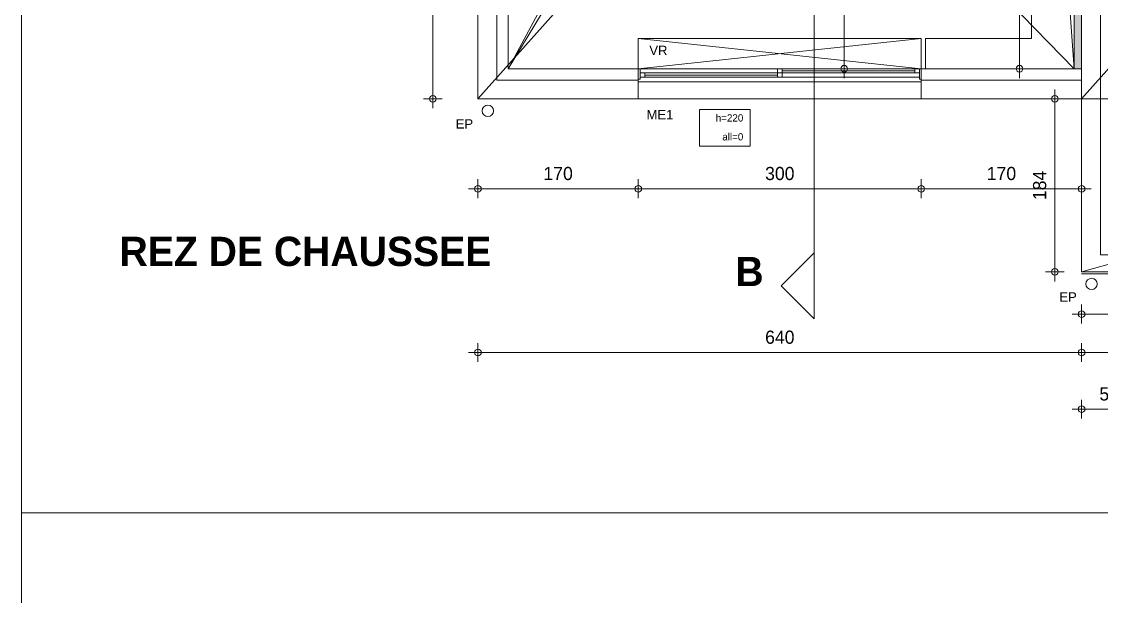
# Model space of a CAD drawing. Header units: metres. Extents: x 1.8 to 61.8, y -53.3 to -11.3.
# Drawn here: x 1.76 to 13.21, y -29.08 to -22.98 of the extents above; entities that cross this region are included whole.
import ezdxf
from ezdxf.enums import TextEntityAlignment as Align
from ezdxf.lldxf.tags import DXFTag

# ---------------------------------------------------------------- set-up
doc = ezdxf.new("R2010")
doc.units = ezdxf.units.M
doc.header["$MEASUREMENT"] = 0
for name, color, linetype in [('Calque commun', 7, 'Continuous'), ('Calque100', 7, 'Continuous'), ('Calque5', 7, 'Continuous'), ('Cotations', 7, 'Continuous'), ('Textes', 7, 'Continuous')]:
    doc.layers.add(name, color=color, linetype=linetype)
doc.styles.add('Arial14', font='arial.ttf', dxfattribs={"height": 0.098961})
doc.styles.add('Century Gothic12', font='GOTHIC.TTF', dxfattribs={"height": 0.077575})
doc.styles.add('Century Gothic18', font='GOTHIC.TTF', dxfattribs={"height": 0.139636})
doc.styles.add('Century Gothic8', font='GOTHICB.TTF', dxfattribs={"height": 0.31023})
tags = doc.linetypes.add('DASHDOT2', pattern=[0.5, 0.25, -0.125, 0, -0.125]).pattern_tags.tags
tags[10:11] = [DXFTag(74, 4), DXFTag(75, 0), DXFTag(340, '0'), DXFTag(46, 1.0), DXFTag(50, 0.0), DXFTag(44, 0.0), DXFTag(45, 0.0)]
tags[8:9] = [DXFTag(74, 4), DXFTag(75, 0), DXFTag(340, '0'), DXFTag(46, 1.0), DXFTag(50, 0.0), DXFTag(44, 0.0), DXFTag(45, 0.0)]
tags[6:7] = [DXFTag(74, 4), DXFTag(75, 0), DXFTag(340, '0'), DXFTag(46, 1.0), DXFTag(50, 0.0), DXFTag(44, 0.0), DXFTag(45, 0.0)]
tags[4:5] = [DXFTag(74, 4), DXFTag(75, 0), DXFTag(340, '0'), DXFTag(46, 1.0), DXFTag(50, 0.0), DXFTag(44, 0.0), DXFTag(45, 0.0)]
tags = doc.linetypes.add('DOT2', pattern=[0.125, 0, -0.125]).pattern_tags.tags
tags[6:7] = [DXFTag(74, 4), DXFTag(75, 0), DXFTag(340, '0'), DXFTag(46, 1.0), DXFTag(50, 0.0), DXFTag(44, 0.0), DXFTag(45, 0.0)]
tags[4:5] = [DXFTag(74, 4), DXFTag(75, 0), DXFTag(340, '0'), DXFTag(46, 1.0), DXFTag(50, 0.0), DXFTag(44, 0.0), DXFTag(45, 0.0)]
tags = doc.linetypes.add('HIDDEN2', pattern=[0.1875, 0.125, -0.0625]).pattern_tags.tags
tags[6:7] = [DXFTag(74, 4), DXFTag(75, 0), DXFTag(340, '0'), DXFTag(46, 1.0), DXFTag(50, 0.0), DXFTag(44, 0.0), DXFTag(45, 0.0)]
tags[4:5] = [DXFTag(74, 4), DXFTag(75, 0), DXFTag(340, '0'), DXFTag(46, 1.0), DXFTag(50, 0.0), DXFTag(44, 0.0), DXFTag(45, 0.0)]

# ---------------------------------------------------------------- blocks, each defined once
blk = doc.blocks.new('Block51939')
at = {"layer": 'Calque commun', "color": 7, "linetype": 'Continuous', "lineweight": 18}
blk.add_line((13.002, -25.635), (13.002, -16.635), dxfattribs=at)
at = {"layer": 'Calque commun', "color": 7, "linetype": 'Continuous', "lineweight": 9}
for p, q in [((13.202, -25.435), (13.202, -16.835)), ((13.322, -25.315), (13.322, -16.955))]:
    blk.add_line(p, q, dxfattribs=at)
blk = doc.blocks.new('Block51941')
at = {"layer": 'Calque commun', "color": 7, "linetype": 'Continuous', "lineweight": 9}
for p, q in [((13.322, -25.335), (14.802, -25.335)), ((17.802, -25.335), (19.282, -25.335)), ((13.202, -25.455), (14.802, -25.455)), ((17.802, -25.455), (19.402, -25.455))]:
    blk.add_line(p, q, dxfattribs=at)
at = {"layer": 'Calque commun', "color": 7, "linetype": 'Continuous', "lineweight": 18}
for p, q in [((13.002, -25.655), (14.802, -25.655)), ((17.802, -25.655), (19.602, -25.655))]:
    blk.add_line(p, q, dxfattribs=at)
blk = doc.blocks.new('Block52154')
at = {"layer": 'Calque commun', "color": 7, "linetype": 'Continuous', "lineweight": 18}
blk.add_line((6.602, -14.8), (6.602, -23.8), dxfattribs=at)
at = {"layer": 'Calque commun', "color": 7, "linetype": 'Continuous', "lineweight": 9}
for p, q in [((6.802, -15), (6.802, -23.6)), ((6.922, -15.12), (6.922, -23.48))]:
    blk.add_line(p, q, dxfattribs=at)
blk = doc.blocks.new('Block52155')
at = {"layer": 'Calque commun', "color": 7, "linetype": 'Continuous', "lineweight": 9}
for p, q in [((6.922, -23.48), (8.302, -23.48)), ((11.302, -23.48), (13.002, -23.48)), ((13.002, -23.48), (13.002, -23.8)), ((6.802, -23.6), (8.302, -23.6)), ((11.302, -23.6), (13.002, -23.6))]:
    blk.add_line(p, q, dxfattribs=at)
at = {"layer": 'Calque commun', "color": 7, "linetype": 'Continuous', "lineweight": 18}
for p, q in [((6.602, -23.8), (8.302, -23.8)), ((11.302, -23.8), (13.002, -23.8))]:
    blk.add_line(p, q, dxfattribs=at)
blk = doc.blocks.new('new129')
at = {"layer": 'Calque commun', "color": 5, "linetype": 'Continuous', "lineweight": 9}
blk.add_arc((0, 0), 0.5, 0, 359.9994, dxfattribs=at)
blk = doc.blocks.new('new130')
at = {"layer": 'Calque commun', "color": 5, "linetype": 'Continuous', "lineweight": 9}
blk.add_arc((0, 0), 0.5, 0, 359.9994, dxfattribs=at)
blk = doc.blocks.new('DimLine52239')
at = {"layer": 'Calque commun', "color": 5, "linetype": 'Continuous', "lineweight": 9}
for p, q in [((6.602, -26.389, 0), (6.602, -26.589, 0)), ((13.002, -26.389, 0), (13.002, -26.589, 0)), ((6.602, -26.489, 0), (6.502, -26.489, 0)), ((6.602, -26.489, 0), (13.002, -26.489, 0)), ((13.002, -26.489, 0), (13.102, -26.489, 0))]:
    blk.add_line(p, q, dxfattribs=at)
at = {"layer": 'Calque commun', "color": 5, "linetype": 'Continuous', "lineweight": 9, "xscale": 0.07000000029802322, "yscale": 0.07000000029802322, "zscale": 0.07000000029802322}
for name, p in [('new129', (6.602, -26.489, 0)), ('new130', (13.002, -26.489, 0))]:
    blk.add_blockref(name, p, dxfattribs=at)
at = {"layer": 'Calque commun', "color": 5, "linetype": 'Continuous', "lineweight": 9, "style": 'Century Gothic18'}
blk.add_text('640', height=0.1396, dxfattribs=at).set_placement((9.802, -26.439, 0), align=Align.BOTTOM_CENTER)
blk = doc.blocks.new('new131')
at = {"layer": 'Calque commun', "color": 5, "linetype": 'Continuous', "lineweight": 9}
blk.add_arc((0, 0), 0.5, 0, 359.9994, dxfattribs=at)
blk = doc.blocks.new('new132')
at = {"layer": 'Calque commun', "color": 5, "linetype": 'Continuous', "lineweight": 9}
blk.add_arc((0, 0), 0.5, 0, 359.9994, dxfattribs=at)
blk = doc.blocks.new('DimLine52247')
at = {"layer": 'Calque commun', "color": 5, "linetype": 'Continuous', "lineweight": 9}
for p, q in [((13.002, -26.389, 0), (13.002, -26.589, 0)), ((19.602, -26.589, 0), (19.602, -26.389, 0)), ((13.002, -26.489, 0), (12.902, -26.489, 0)), ((13.002, -26.489, 0), (19.602, -26.489, 0)), ((19.602, -26.489, 0), (19.702, -26.489, 0))]:
    blk.add_line(p, q, dxfattribs=at)
at = {"layer": 'Calque commun', "color": 5, "linetype": 'Continuous', "lineweight": 9, "xscale": 0.07000000029802322, "yscale": 0.07000000029802322, "zscale": 0.07000000029802322}
for name, p in [('new131', (13.002, -26.489, 0)), ('new132', (19.602, -26.489, 0))]:
    blk.add_blockref(name, p, dxfattribs=at)
at = {"layer": 'Calque commun', "color": 5, "linetype": 'Continuous', "lineweight": 9, "style": 'Century Gothic18'}
blk.add_text('660', height=0.1396, dxfattribs=at).set_placement((16.302, -26.439, 0), align=Align.BOTTOM_CENTER)
blk = doc.blocks.new('new133')
at = {"layer": 'Calque commun', "color": 5, "linetype": 'Continuous', "lineweight": 9}
blk.add_arc((0, 0), 0.5, 0, 359.9994, dxfattribs=at)
blk = doc.blocks.new('new134')
at = {"layer": 'Calque commun', "color": 5, "linetype": 'Continuous', "lineweight": 9}
blk.add_arc((0, 0), 0.5, 0, 359.9994, dxfattribs=at)
blk = doc.blocks.new('DimLine52255')
at = {"layer": 'Calque commun', "color": 5, "linetype": 'Continuous', "lineweight": 9}
for p, q in [((6.124, -14.8, 0), (6.124, -14.7, 0)), ((6.224, -14.8, 0), (6.024, -14.8, 0)), ((6.124, -23.8, 0), (6.124, -14.8, 0)), ((6.224, -23.8, 0), (6.024, -23.8, 0)), ((6.124, -23.8, 0), (6.124, -23.9, 0))]:
    blk.add_line(p, q, dxfattribs=at)
at = {"layer": 'Calque commun', "color": 5, "linetype": 'Continuous', "lineweight": 9, "xscale": 0.07000000029802322, "yscale": 0.07000000029802322, "zscale": 0.07000000029802322, "rotation": 90}
for name, p in [('new134', (6.124, -14.8, 0)), ('new133', (6.124, -23.8, 0))]:
    blk.add_blockref(name, p, dxfattribs=at)
at = {"layer": 'Calque commun', "color": 5, "linetype": 'Continuous', "lineweight": 9, "style": 'Century Gothic18'}
blk.add_text('900', height=0.1396, rotation=90, dxfattribs=at).set_placement((6.074, -19.3, 0), align=Align.BOTTOM_CENTER)
blk = doc.blocks.new('new135')
at = {"layer": 'Calque commun', "color": 5, "linetype": 'Continuous', "lineweight": 9}
blk.add_arc((0, 0), 0.5, 0, 359.9994, dxfattribs=at)
blk = doc.blocks.new('new136')
at = {"layer": 'Calque commun', "color": 5, "linetype": 'Continuous', "lineweight": 9}
blk.add_arc((0, 0), 0.5, 0, 359.9994, dxfattribs=at)
blk = doc.blocks.new('DimLine52267')
at = {"layer": 'Calque commun', "color": 5, "linetype": 'Continuous', "lineweight": 9}
for p, q in [((8.302, -24.653), (8.302, -24.853)), ((11.302, -24.653), (11.302, -24.853)), ((8.302, -24.753), (8.202, -24.753)), ((8.302, -24.753), (11.302, -24.753)), ((11.302, -24.753), (11.402, -24.753))]:
    blk.add_line(p, q, dxfattribs=at)
at = {"layer": 'Calque commun', "color": 5, "linetype": 'Continuous', "lineweight": 9, "xscale": 0.07000000029802322, "yscale": 0.07000000029802322, "zscale": 0.07000000029802322}
for name, p in [('new135', (8.302, -24.753)), ('new136', (11.302, -24.753))]:
    blk.add_blockref(name, p, dxfattribs=at)
at = {"layer": 'Calque commun', "color": 5, "linetype": 'Continuous', "lineweight": 9, "style": 'Century Gothic18'}
blk.add_text('300', height=0.1396, dxfattribs=at).set_placement((9.802, -24.703), align=Align.BOTTOM_CENTER)
blk = doc.blocks.new('new137')
at = {"layer": 'Calque commun', "color": 5, "linetype": 'Continuous', "lineweight": 9}
blk.add_arc((0, 0), 0.5, 0, 359.9994, dxfattribs=at)
blk = doc.blocks.new('new138')
at = {"layer": 'Calque commun', "color": 5, "linetype": 'Continuous', "lineweight": 9}
blk.add_arc((0, 0), 0.5, 0, 359.9994, dxfattribs=at)
blk = doc.blocks.new('DimLine52275')
at = {"layer": 'Calque commun', "color": 5, "linetype": 'Continuous', "lineweight": 9}
for p, q in [((6.602, -24.653), (6.602, -24.853)), ((8.302, -24.653), (8.302, -24.853)), ((6.602, -24.753), (6.502, -24.753)), ((6.602, -24.753), (8.302, -24.753)), ((8.302, -24.753), (8.402, -24.753))]:
    blk.add_line(p, q, dxfattribs=at)
at = {"layer": 'Calque commun', "color": 5, "linetype": 'Continuous', "lineweight": 9, "xscale": 0.07000000105412503, "yscale": 0.07000000105412503, "zscale": 0.07000000029802322, "rotation": 0.008421292384308318}
for name, p in [('new137', (6.602, -24.753)), ('new138', (8.302, -24.753))]:
    blk.add_blockref(name, p, dxfattribs=at)
at = {"layer": 'Calque commun', "color": 5, "linetype": 'Continuous', "lineweight": 9, "style": 'Century Gothic18'}
blk.add_text('170', height=0.1396, rotation=0.0084, dxfattribs=at).set_placement((7.452, -24.703), align=Align.BOTTOM_CENTER)
blk = doc.blocks.new('new139')
at = {"layer": 'Calque commun', "color": 5, "linetype": 'Continuous', "lineweight": 9}
blk.add_arc((0, 0), 0.5, 0, 359.9994, dxfattribs=at)
blk = doc.blocks.new('new140')
at = {"layer": 'Calque commun', "color": 5, "linetype": 'Continuous', "lineweight": 9}
blk.add_arc((0, 0), 0.5, 0, 359.9994, dxfattribs=at)
blk = doc.blocks.new('DimLine52283')
at = {"layer": 'Calque commun', "color": 5, "linetype": 'Continuous', "lineweight": 9}
for p, q in [((11.302, -24.653), (11.302, -24.853)), ((13.002, -24.653), (13.002, -24.853)), ((11.302, -24.753), (11.202, -24.753)), ((11.302, -24.753), (13.002, -24.753)), ((13.002, -24.753), (13.102, -24.753))]:
    blk.add_line(p, q, dxfattribs=at)
at = {"layer": 'Calque commun', "color": 5, "linetype": 'Continuous', "lineweight": 9, "xscale": 0.07000000105440485, "yscale": 0.07000000105440485, "zscale": 0.07000000029802322, "rotation": -0.008422850479484262}
for name, p in [('new139', (11.302, -24.753)), ('new140', (13.002, -24.753))]:
    blk.add_blockref(name, p, dxfattribs=at)
at = {"layer": 'Calque commun', "color": 5, "linetype": 'Continuous', "lineweight": 9, "style": 'Century Gothic18'}
blk.add_text('170', height=0.1396, rotation=359.9916, dxfattribs=at).set_placement((12.152, -24.703), align=Align.BOTTOM_CENTER)
blk = doc.blocks.new('new149')
at = {"layer": 'Calque commun', "color": 5, "linetype": 'Continuous', "lineweight": 9}
blk.add_arc((0, 0), 0.5, 0, 359.9994, dxfattribs=at)
blk = doc.blocks.new('new150')
at = {"layer": 'Calque commun', "color": 5, "linetype": 'Continuous', "lineweight": 9}
blk.add_arc((0, 0), 0.5, 0, 359.9994, dxfattribs=at)
blk = doc.blocks.new('DimLine52323')
at = {"layer": 'Calque commun', "color": 5, "linetype": 'Continuous', "lineweight": 9}
for p, q in [((13.002, -25.982), (13.002, -26.182)), ((14.802, -25.982), (14.802, -26.182)), ((13.002, -26.082), (12.902, -26.082)), ((13.002, -26.082), (14.802, -26.082)), ((14.802, -26.082), (14.902, -26.082))]:
    blk.add_line(p, q, dxfattribs=at)
at = {"layer": 'Calque commun', "color": 5, "linetype": 'Continuous', "lineweight": 9, "xscale": 0.07000000029802322, "yscale": 0.07000000029802322, "zscale": 0.07000000029802322}
for name, p in [('new149', (13.002, -26.082)), ('new150', (14.802, -26.082))]:
    blk.add_blockref(name, p, dxfattribs=at)
at = {"layer": 'Calque commun', "color": 5, "linetype": 'Continuous', "lineweight": 9, "style": 'Century Gothic18'}
blk.add_text('180', height=0.1396, dxfattribs=at).set_placement((13.902, -26.032), align=Align.BOTTOM_CENTER)
blk = doc.blocks.new('new177')
at = {"layer": 'Calque commun', "color": 5, "linetype": 'Continuous', "lineweight": 9}
blk.add_arc((0, 0), 0.5, 0, 359.9994, dxfattribs=at)
blk = doc.blocks.new('new178')
at = {"layer": 'Calque commun', "color": 5, "linetype": 'Continuous', "lineweight": 9}
blk.add_arc((0, 0), 0.5, 0, 359.9994, dxfattribs=at)
blk = doc.blocks.new('DimLine52472')
at = {"layer": 'Calque commun', "color": 5, "linetype": 'Continuous', "lineweight": 9}
for p, q in [((12.818, -23.8), (12.618, -23.8)), ((12.718, -23.8), (12.718, -23.7)), ((12.718, -25.635), (12.718, -23.8)), ((12.818, -25.635), (12.618, -25.635)), ((12.718, -25.635), (12.718, -25.735))]:
    blk.add_line(p, q, dxfattribs=at)
at = {"layer": 'Calque commun', "color": 5, "linetype": 'Continuous', "lineweight": 9, "xscale": 0.07000000029802322, "yscale": 0.07000000029802322, "zscale": 0.07000000029802322, "rotation": 90}
for name, p in [('new178', (12.718, -23.8)), ('new177', (12.718, -25.635))]:
    blk.add_blockref(name, p, dxfattribs=at)
at = {"layer": 'Calque commun', "color": 5, "linetype": 'Continuous', "lineweight": 9, "style": 'Century Gothic18'}
blk.add_text('184', height=0.1396, rotation=90, dxfattribs=at).set_placement((12.668, -24.718), align=Align.BOTTOM_CENTER)
blk = doc.blocks.new('new285')
at = {"layer": 'Calque commun', "color": 5, "linetype": 'Continuous', "lineweight": 9}
blk.add_arc((0, 0), 0.5, 0, 359.9994, dxfattribs=at)
blk = doc.blocks.new('new286')
at = {"layer": 'Calque commun', "color": 5, "linetype": 'Continuous', "lineweight": 9}
blk.add_arc((0, 0), 0.5, 0, 359.9994, dxfattribs=at)
blk = doc.blocks.new('DimLine55365')
at = {"layer": 'Calque commun', "color": 5, "linetype": 'Continuous', "lineweight": 9}
for p, q in [((6.602, -26.389), (6.602, -26.589)), ((13.002, -26.389), (13.002, -26.589)), ((6.602, -26.489), (6.502, -26.489)), ((6.602, -26.489), (13.002, -26.489)), ((13.002, -26.489), (13.102, -26.489))]:
    blk.add_line(p, q, dxfattribs=at)
at = {"layer": 'Calque commun', "color": 5, "linetype": 'Continuous', "lineweight": 9, "extrusion": (0, 0, -1), "xscale": -0.07000000029802322, "yscale": -0.07000000029802322, "zscale": -0.07000000029802322, "rotation": -180}
for name, p in [('new285', (-6.602, -26.489)), ('new286', (-13.002, -26.489))]:
    blk.add_blockref(name, p, dxfattribs=at)
at = {"layer": 'Calque commun', "color": 5, "linetype": 'Continuous', "lineweight": 9, "style": 'Century Gothic18'}
blk.add_text('640', height=0.1396, dxfattribs=at).set_placement((9.802, -26.439), align=Align.BOTTOM_CENTER)
blk = doc.blocks.new('new289')
at = {"layer": 'Calque commun', "color": 5, "linetype": 'Continuous', "lineweight": 9}
blk.add_arc((0, 0), 0.5, 0, 359.9994, dxfattribs=at)
blk = doc.blocks.new('new290')
at = {"layer": 'Calque commun', "color": 5, "linetype": 'Continuous', "lineweight": 9}
blk.add_arc((0, 0), 0.5, 0, 359.9994, dxfattribs=at)
blk = doc.blocks.new('DimLine55383')
at = {"layer": 'Calque commun', "color": 5, "linetype": 'Continuous', "lineweight": 9}
for p, q in [((13.002, -26.589, 0), (13.002, -26.389, 0)), ((19.602, -26.389, 0), (19.602, -26.589, 0)), ((13.002, -26.489, 0), (12.902, -26.489, 0)), ((13.002, -26.489, 0), (19.602, -26.489, 0)), ((19.602, -26.489, 0), (19.702, -26.489, 0))]:
    blk.add_line(p, q, dxfattribs=at)
at = {"layer": 'Calque commun', "color": 5, "linetype": 'Continuous', "lineweight": 9, "extrusion": (0, 0, -1), "xscale": -0.07000000029802322, "yscale": -0.07000000029802322, "zscale": -0.07000000029802322, "rotation": -180}
for name, p in [('new289', (-13.002, -26.489, 0)), ('new290', (-19.602, -26.489, 0))]:
    blk.add_blockref(name, p, dxfattribs=at)
at = {"layer": 'Calque commun', "color": 5, "linetype": 'Continuous', "lineweight": 9, "style": 'Century Gothic18'}
blk.add_text('660', height=0.1396, dxfattribs=at).set_placement((16.302, -26.439, 0), align=Align.BOTTOM_CENTER)
blk = doc.blocks.new('fleche08')
at = {"layer": 'Calque100', "color": 6, "linetype": 'Continuous', "lineweight": 18}
mesh = blk.add_polyface(dxfattribs=at)
corners = [(-0.35, -0.35), (0, 0), (0.35, -0.35)]
mesh.append_faces([[corners[k] for k in face] for face in [(0, 1, 2)]], dxfattribs={"color": 6})
blk = doc.blocks.new('new291')
at = {"layer": 'Calque commun', "color": 5, "linetype": 'Continuous', "lineweight": 9}
blk.add_arc((0, 0), 0.5, 0, 359.9994, dxfattribs=at)
blk = doc.blocks.new('new292')
at = {"layer": 'Calque commun', "color": 5, "linetype": 'Continuous', "lineweight": 9}
blk.add_arc((0, 0), 0.5, 0, 359.9994, dxfattribs=at)
blk = doc.blocks.new('DimLine56832')
at = {"layer": 'Calque commun', "color": 5, "linetype": 'Continuous', "lineweight": 9}
for p, q in [((13.002, -26.991), (13.002, -27.191)), ((13.587, -26.991), (13.587, -27.191)), ((13.002, -27.091), (12.902, -27.091)), ((13.002, -27.091), (13.587, -27.091)), ((13.587, -27.091), (13.687, -27.091))]:
    blk.add_line(p, q, dxfattribs=at)
at = {"layer": 'Calque commun', "color": 5, "linetype": 'Continuous', "lineweight": 9, "xscale": 0.07000000029802322, "yscale": 0.07000000029802322, "zscale": 0.07000000029802322}
for name, p in [('new291', (13.002, -27.091)), ('new292', (13.587, -27.091))]:
    blk.add_blockref(name, p, dxfattribs=at)
at = {"layer": 'Calque commun', "color": 5, "linetype": 'Continuous', "lineweight": 9, "style": 'Century Gothic18'}
blk.add_text('59', height=0.1396, dxfattribs=at).set_placement((13.294, -27.041), align=Align.BOTTOM_CENTER)
blk = doc.blocks.new('xmodule1pd17')
at = {"layer": 'Calque commun', "color": 5, "linetype": 'Continuous', "lineweight": 9}
blk.add_arc((0, 0), 0.5, 0, 359.9994, dxfattribs=at)
blk = doc.blocks.new('xmodule1pd18')
at = {"layer": 'Calque commun', "color": 5, "linetype": 'Continuous', "lineweight": 9}
blk.add_arc((0, 0), 0.5, 0, 359.9994, dxfattribs=at)
blk = doc.blocks.new('DimLine53396-2')
at = {"layer": 'Calque commun', "color": 5, "linetype": 'Continuous', "lineweight": 9}
for p, q in [((10.384, -20.601), (10.584, -20.601)), ((10.484, -20.601), (10.484, -20.501)), ((10.484, -24.351), (10.484, -20.601)), ((10.584, -24.351), (10.384, -24.351)), ((10.484, -24.351), (10.484, -24.451))]:
    blk.add_line(p, q, dxfattribs=at)
at = {"layer": 'Calque commun', "color": 5, "linetype": 'Continuous', "lineweight": 9, "xscale": 0.07000000029802322, "yscale": 0.07000000029802322, "zscale": 0.07000000029802322, "rotation": 90}
for name, p in [('xmodule1pd18', (10.484, -20.601)), ('xmodule1pd17', (10.484, -24.351))]:
    blk.add_blockref(name, p, dxfattribs=at)
at = {"layer": 'Calque commun', "color": 5, "linetype": 'Continuous', "lineweight": 9, "style": 'Century Gothic18'}
blk.add_text('375', height=0.1396, rotation=89.9999, dxfattribs=at).set_placement((10.434, -22.476), align=Align.BOTTOM_CENTER)
blk = doc.blocks.new('xmodule1pd51')
at = {"layer": 'Calque commun', "color": 5, "linetype": 'Continuous', "lineweight": 9}
blk.add_arc((0, 0), 0.5, 0, 359.9994, dxfattribs=at)
blk = doc.blocks.new('xmodule1pd52')
at = {"layer": 'Calque commun', "color": 5, "linetype": 'Continuous', "lineweight": 9}
blk.add_arc((0, 0), 0.5, 0, 359.9994, dxfattribs=at)
blk = doc.blocks.new('DimLine55729-2')
at = {"layer": 'Calque commun', "color": 5, "linetype": 'Continuous', "lineweight": 9}
for p, q in [((12.344, -19.616), (12.344, -19.516)), ((12.444, -19.616), (12.244, -19.616)), ((12.344, -24.351), (12.344, -19.616)), ((12.444, -24.351), (12.244, -24.351)), ((12.344, -24.351), (12.344, -24.451))]:
    blk.add_line(p, q, dxfattribs=at)
at = {"layer": 'Calque commun', "color": 5, "linetype": 'Continuous', "lineweight": 9, "xscale": 0.07000000029802322, "yscale": 0.07000000029802322, "zscale": 0.07000000029802322, "rotation": 90}
for name, p in [('xmodule1pd52', (12.344, -19.616)), ('xmodule1pd51', (12.344, -24.351))]:
    blk.add_blockref(name, p, dxfattribs=at)
at = {"layer": 'Calque commun', "color": 5, "linetype": 'Continuous', "lineweight": 9, "style": 'Century Gothic18'}
blk.add_text('474', height=0.1396, rotation=90, dxfattribs=at).set_placement((12.294, -21.983), align=Align.BOTTOM_CENTER)
blk = doc.blocks.new('xmodule1pd73')
at = {"layer": 'Calque commun', "color": 8, "linetype": 'DOT2', "lineweight": 9}
for p, q in [((12.469, -22.871), (12.469, -24.032)), ((12.469, -24.032), (11.348, -24.032)), ((11.348, -24.032), (11.348, -24.352)), ((11.348, -24.352), (11.348, -24.032))]:
    blk.add_line(p, q, dxfattribs=at)
at = {"layer": 'Calque commun', "color": 21, "linetype": 'HIDDEN2', "lineweight": 9, "flags": 128}
blk.add_lwpolyline([(8.302, -24.351), (8.302, -24.032), (11.302, -24.032), (11.302, -24.351), (8.302, -24.351), (11.302, -24.032), (11.302, -24.351), (8.302, -24.032)], dxfattribs=at)
at = {"layer": 'Calque commun', "color": 91, "linetype": 'Continuous', "lineweight": 9}
blk.add_trace([(13.002, -24.351), (12.922, -24.351), (13.002, -19.566), (12.922, -19.566)], dxfattribs=at)
at = {"layer": 'Calque commun', "color": 5, "linetype": 'Continuous', "lineweight": 9}
for name in ['DimLine55729-2', 'DimLine53396-2']:
    blk.add_blockref(name, (0, 0), dxfattribs=at)
at = {"layer": 'Calque commun', "color": 9, "linetype": 'Continuous', "lineweight": 9}
mesh = blk.add_polyface(dxfattribs=at)
corners = [(12.582, -19.616), (9.222, -20.551), (11.582, -18.671), (12.922, -24.351), (12.882, -16.271), (12.582, -19.064), (8.942, -20.551), (8.942, -20.601), (8.942, -19.571), (8.102, -18.671), (9.222, -19.651), (6.922, -24.351), (11.582, -16.271), (12.922, -19.616), (6.922, -20.601), (12.882, -19.064), (8.102, -19.571), (8.942, -19.651)]
mesh.append_faces([[corners[k] for k in face] for face in [(8, 10, 17)]], dxfattribs={"vtx0": -1, "color": 9})
mesh.append_faces([[corners[k] for k in face] for face in [(0, 1, 2), (0, 3, 1), (2, 4, 5), (8, 9, 10), (1, 11, 7)]], dxfattribs={"vtx0": -1, "vtx1": -1, "vtx2": -1, "color": 9})
mesh.append_faces([[corners[k] for k in face] for face in [(2, 1, 10)]], dxfattribs={"vtx0": -1, "vtx2": -1, "color": 9})
mesh.append_faces([[corners[k] for k in face] for face in [(6, 1, 7), (14, 7, 11)]], dxfattribs={"vtx1": -1, "color": 9})
mesh.append_faces([[corners[k] for k in face] for face in [(5, 0, 2), (3, 11, 1), (9, 2, 10)]], dxfattribs={"vtx1": -1, "vtx2": -1, "color": 9})
mesh.append_faces([[corners[k] for k in face] for face in [(2, 12, 4), (0, 13, 3), (4, 15, 5), (8, 16, 9)]], dxfattribs={"vtx2": -1, "color": 9})
blk = doc.blocks.new('@PRES_1_$$_1-76')
at = {"layer": 'Calque commun', "color": 2, "linetype": 'Continuous', "lineweight": 9}
for p, q in [((0, 0.32), (1.525, 0.32)), ((0.02, 0.21), (0.02, 0.32)), ((1.525, 0.275), (0.02, 0.275)), ((1.475, 0.23), (0.02, 0.23)), ((0.07, 0.275), (0.07, 0.32)), ((1.475, 0.275), (1.475, 0.32)), ((1.475, 0.275), (2.98, 0.275)), ((2.98, 0.275), (1.475, 0.275)), ((1.475, 0.23), (1.475, 0.275)), ((1.475, 0.23), (2.98, 0.23)), ((1.525, 0.32), (1.525, 0.275)), ((1.525, 0.32), (1.525, 0.275)), ((2.98, 0.32), (1.525, 0.32)), ((1.525, 0.23), (1.525, 0.275)), ((2.93, 0.275), (2.93, 0.23)), ((2.98, 0.21), (2.98, 0.32)), ((3, 0.32), (2.98, 0.32)), ((0, 0.21), (0.02, 0.21)), ((2.98, 0.21), (3, 0.21))]:
    blk.add_line(p, q, dxfattribs=at)
at = {"layer": 'Calque commun', "color": 3, "linetype": 'Continuous', "lineweight": 9}
for p, q in [((0.07, 0.298), (1.475, 0.298)), ((2.93, 0.253), (1.525, 0.253))]:
    blk.add_line(p, q, dxfattribs=at)
at = {"layer": 'Calque commun', "color": 7, "linetype": 'Continuous', "lineweight": 9}
for p, q in [((0, 0.18), (3, 0.18)), ((0, 0), (3, 0))]:
    blk.add_line(p, q, dxfattribs=at)
blk = doc.blocks.new('@PRES_1_$$_1-77')
at = {"layer": 'Calque commun', "color": 0, "linetype": 'ByBlock', "lineweight": -2}
blk.add_line((0, 0), (0, 0.32), dxfattribs=at)
blk = doc.blocks.new('@PRES_1_$$_1-78')
at = {"layer": 'Calque commun', "color": 0, "linetype": 'ByBlock', "lineweight": -2}
blk.add_line((0, 0), (0, 0.32), dxfattribs=at)
blk = doc.blocks.new('INTER_2D_COMB26')
at = {"layer": 'Calque5', "color": 0, "linetype": 'ByBlock', "lineweight": -2}
blk.add_blockref('@PRES_1_$$_1-76', (0, 0), dxfattribs=at)
at = {"layer": 'Calque5', "color": 7, "linetype": 'Continuous', "lineweight": 9}
blk.add_blockref('@PRES_1_$$_1-77', (0, 0), dxfattribs=at)
at = {"layer": 'Calque5', "color": 7, "linetype": 'Continuous', "lineweight": 9, "extrusion": (0, 0, -1), "xscale": -1, "yscale": -1, "zscale": -1, "rotation": -180}
blk.add_blockref('@PRES_1_$$_1-78', (-3, 0), dxfattribs=at)
blk = doc.blocks.new('PLACED_COMB26')
at = {"layer": 'Calque5', "color": 0, "linetype": 'ByBlock', "lineweight": -2}
blk.add_blockref('INTER_2D_COMB26', (0, 0), dxfattribs=at)

msp = doc.modelspace()

# ---------------------------------------------------------------- linework, layer by layer
at = {"layer": 'Calque commun', "color": 12, "linetype": 'Continuous', "lineweight": 18}
for p, q in [((6.802, -15), (6.802, -23.6)), ((13.002, -23.6), (13.002, -16.4)), ((6.802, -23.6), (8.302, -23.6)), ((8.302, -23.6), (8.302, -23.8)), ((11.302, -23.8), (11.302, -23.6)), ((11.302, -23.6), (13.002, -23.6))]:
    msp.add_line(p, q, dxfattribs=at)
at = {"layer": 'Calque commun', "color": 8, "linetype": 'DOT2', "lineweight": 9}
for p, q in [((12.469, -23.161), (11.348, -23.161)), ((11.348, -23.161), (11.348, -23.481)), ((11.348, -23.481), (11.348, -23.161))]:
    msp.add_line(p, q, dxfattribs=at)
at = {"layer": 'Calque commun', "color": 21, "linetype": 'HIDDEN2', "lineweight": 9, "flags": 128}
msp.add_lwpolyline([(8.302, -23.48), (8.302, -23.161), (11.302, -23.161), (11.302, -23.48), (8.302, -23.48), (11.302, -23.161), (11.302, -23.48), (8.302, -23.161)], dxfattribs=at)
at = {"layer": 'Calque commun', "color": 12, "linetype": 'Continuous', "lineweight": 18}
msp.add_polyline3d([(14.382, -16.655, 0), (14.382, -16.815, 0), (14.382, -16.855, 0), (13.202, -16.855, 0), (13.202, -25.455, 0), (14.802, -25.455, 0), (14.802, -25.655, 0)], dxfattribs=at)
at = {"layer": 'Calque commun', "color": 11, "linetype": 'Continuous', "lineweight": 18}
for centre in [(6.707, -23.927), (13.107, -25.762)]:
    msp.add_arc(centre, 0.06, 90, 89.9994, dxfattribs=at)
at = {"layer": 'Cotations', "color": 7, "linetype": 'Continuous', "lineweight": 9}
msp.add_line((1.764, -28.189), (61.764, -28.189), dxfattribs=at)
at = {"layer": 'Cotations', "color": 1, "linetype": 'DASHDOT2', "lineweight": 18, "flags": 128}
msp.add_lwpolyline([(10.166, -12.061), (10.166, -25.762), (10.166, -25.762)], dxfattribs=at)

# ---------------------------------------------------------------- block references
at = {"layer": 'Calque commun', "color": 5, "linetype": 'Continuous', "lineweight": 9}
for name in ['DimLine52255', 'DimLine52472', 'DimLine52275', 'DimLine52267', 'DimLine52283', 'DimLine52323', 'DimLine52239', 'DimLine55365', 'DimLine52247', 'DimLine55383', 'DimLine56832']:
    msp.add_blockref(name, (0, 0), dxfattribs=at)
at = {"layer": 'Calque commun', "color": 0, "linetype": 'ByBlock', "lineweight": -2}
for name, p in [('Block52154', (0, 0)), ('xmodule1pd73', (0, 0.871)), ('Block51939', (0, 0)), ('Block52155', (0, 0)), ('Block51941', (0, 0))]:
    msp.add_blockref(name, p, dxfattribs=at)
at = {"layer": 'Calque commun', "color": 0, "linetype": 'ByBlock', "lineweight": -2, "extrusion": (0, 0, -1), "xscale": -1, "yscale": -1, "zscale": -1, "rotation": -180}
msp.add_blockref('PLACED_COMB26', (-11.302, -23.8), dxfattribs=at)
at = {"layer": 'Calque commun', "color": 0, "linetype": 'ByBlock', "lineweight": -2, "rotation": 90}
msp.add_blockref('fleche08', (9.816, -25.781), dxfattribs=at)

# ---------------------------------------------------------------- texts
at = {"layer": 'Calque commun', "color": 5, "linetype": 'ByBlock', "lineweight": -2, "insert": (9.415, -23.963), "char_height": 0.0776, "attachment_point": 3, "line_spacing_factor": 1.546883, "style": 'Century Gothic12'}
msp.add_mtext('h=220\\Pall=0', dxfattribs=at)
at = {"layer": 'Textes', "color": 5, "linetype": 'ByBlock', "lineweight": -2, "style": 'Arial14'}
for s, p in [('VR', (8.419, -23.365)), ('ME1', (8.389, -24.047)), ('EP', (6.366, -24.144)), ('EP', (12.766, -25.98))]:
    msp.add_text(s, height=0.099, dxfattribs=at).set_placement(p, align=Align.BOTTOM_LEFT)
at = {"layer": 'Textes', "color": 5, "linetype": 'ByBlock', "lineweight": -2, "style": 'Century Gothic8'}
for s, height, p in [('REZ DE CHAUSSEE', 0.31023, (2.802, -25.262)), ('B', 0.31, (9.331, -25.476))]:
    msp.add_text(s, height=height, dxfattribs=at).set_placement(p, align=Align.TOP_LEFT)

# ---------------------------------------------------------------- meshes
at = {"layer": 'Calque commun', "color": 7, "linetype": 'Continuous', "lineweight": 9}
mesh = msp.add_polyface(dxfattribs=at)
corners = [(61.764, -11.309), (1.764, -11.309), (1.764, -53.309), (61.764, -53.309)]
mesh.append_faces([[corners[k] for k in face] for face in [(0, 1, 2, 3)]], dxfattribs={"color": 7})
at = {"layer": 'Calque commun', "color": 9, "linetype": 'Continuous', "lineweight": 9}
mesh = msp.add_polyface(dxfattribs=at)
corners = [(19.602, -23.8), (26.002, -23.8), (19.402, -16.635), (13.202, -16.635), (13.202, -14.8), (13.002, -16.635), (19.602, -25.635), (13.002, -25.635), (13.002, -23.8), (6.602, -23.8), (6.602, -14.8), (26.002, -14.8), (19.402, -14.8)]
mesh.append_faces([[corners[k] for k in face] for face in [(11, 2, 1)]], dxfattribs={"vtx0": -1, "vtx1": -1, "color": 9})
mesh.append_faces([[corners[k] for k in face] for face in [(0, 2, 8)]], dxfattribs={"vtx0": -1, "vtx1": -1, "vtx2": -1, "color": 9})
mesh.append_faces([[corners[k] for k in face] for face in [(0, 8, 7), (5, 9, 8)]], dxfattribs={"vtx0": -1, "vtx2": -1, "color": 9})
mesh.append_faces([[corners[k] for k in face] for face in [(3, 4, 5), (6, 0, 7)]], dxfattribs={"vtx1": -1, "color": 9})
mesh.append_faces([[corners[k] for k in face] for face in [(0, 1, 2), (4, 10, 5), (10, 9, 5), (2, 5, 8)]], dxfattribs={"vtx1": -1, "vtx2": -1, "color": 9})
mesh.append_faces([[corners[k] for k in face] for face in [(11, 12, 2)]], dxfattribs={"vtx2": -1, "color": 9})
at = {"layer": 'Calque commun', "color": 11, "linetype": 'Continuous', "lineweight": 18}
mesh = msp.add_polyface(dxfattribs=at)
corners = [(8.949, -23.913), (9.487, -23.913), (9.487, -24.303), (8.949, -24.303)]
mesh.append_faces([[corners[k] for k in face] for face in [(0, 1, 2, 3)]], dxfattribs={"color": 11})

doc.saveas('drawing.dxf')
